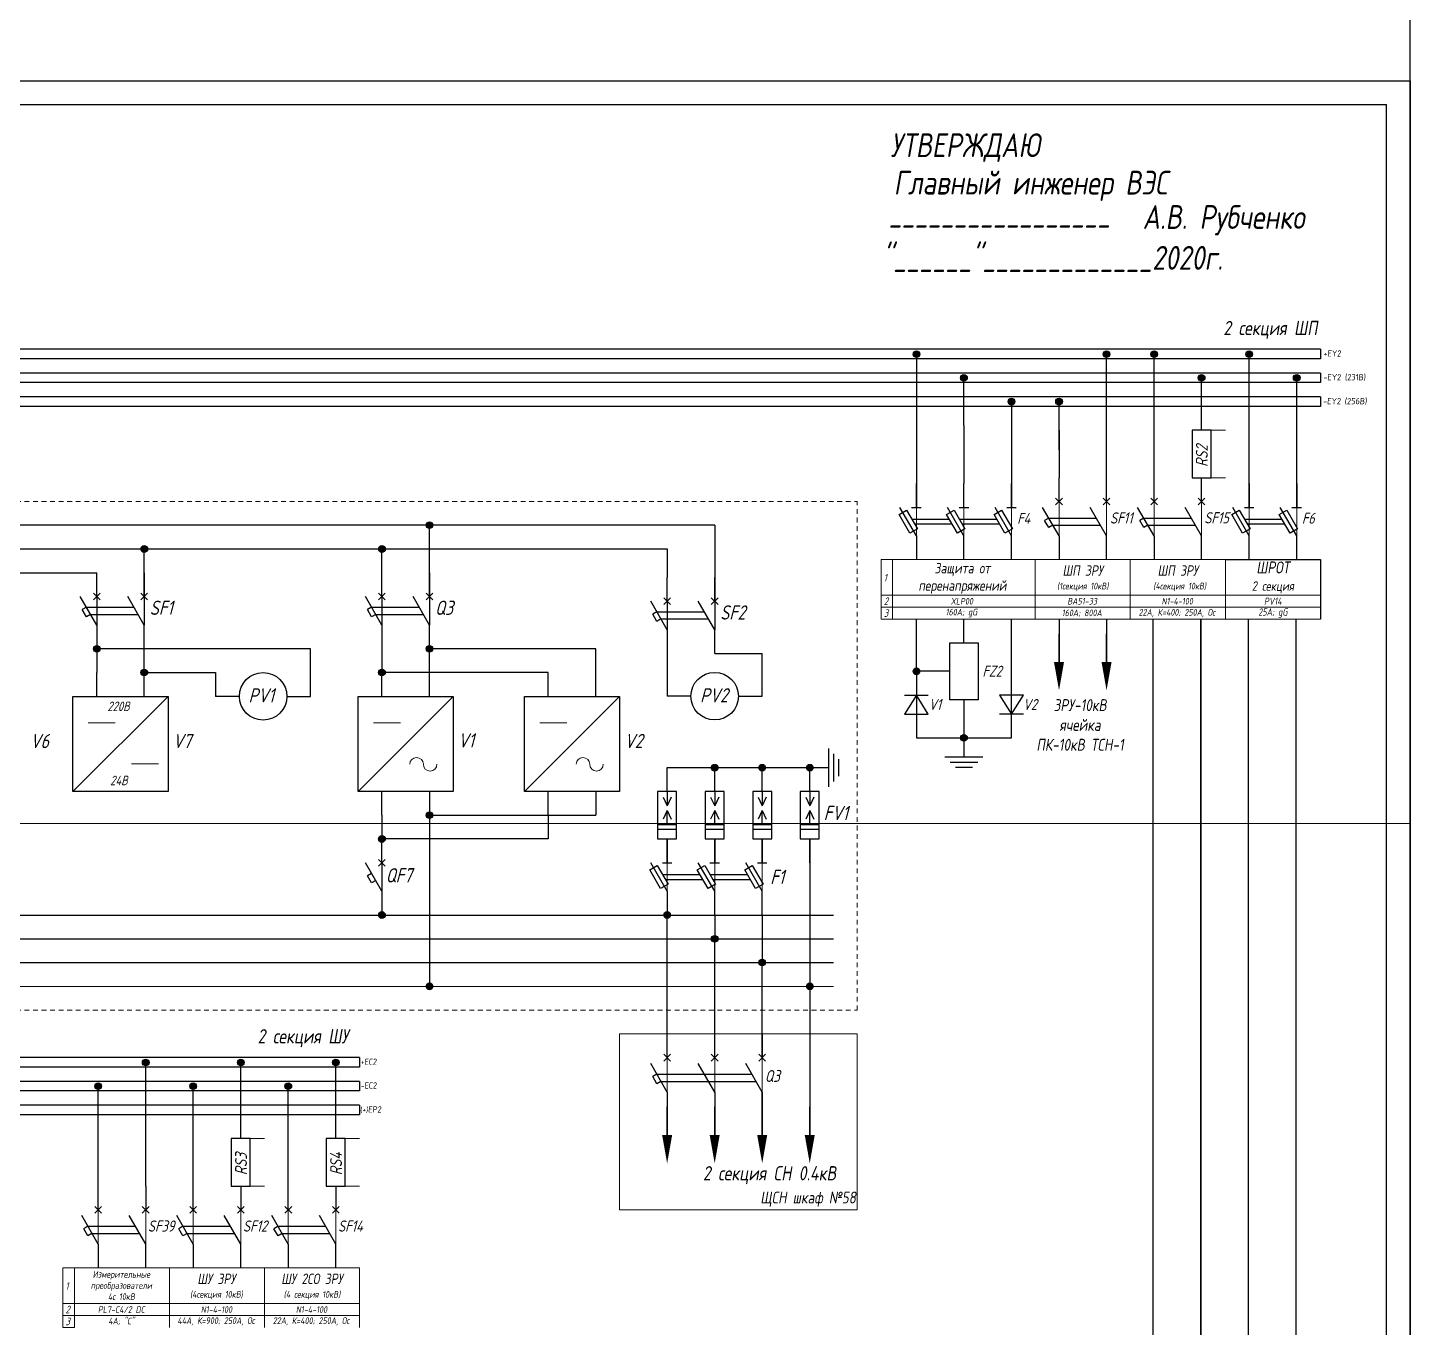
# Model space of a CAD drawing. Header units: millimetres. Extents: x 9 to 5215, y -207 to 4633.
# Drawn here: x 4997 to 5215.2, y 4133.5 to 4338.6 of the extents above; entities that cross this region are included whole.
import ezdxf
from ezdxf.enums import TextEntityAlignment as Align

# ---------------------------------------------------------------- set-up
doc = ezdxf.new("R2010")
doc.units = ezdxf.units.MM
doc.linetypes.add('JIS_02_0.7', pattern=[1.35, 0.75, -0.6])
doc.layers.add('Разрывы', color=10, linetype='Continuous')
doc.layers.add('Рамка', color=1, linetype='Continuous', plot=False)
doc.styles.add('eskdw', font='GOST_ANT.TTF', dxfattribs={"oblique": 10})
doc.styles.add('GOST', font='GOST_ANT.TTF', dxfattribs={"oblique": 10, "height": 2.5})
doc.styles.get("Standard").update_dxf_attribs({"font": 'GOST_ANT.TTF', "oblique": 10, "height": 2.5})
doc.styles.add('Гост', font='GOST_ANT.TTF', dxfattribs={"oblique": 10, "height": 1.4})
doc.styles.add('Шины', font='gost_1.ttf', dxfattribs={"oblique": 5, "height": 1.2})

msp = doc.modelspace()

# ---------------------------------------------------------------- hatches: boundary and pattern name
for points in [[(5137.78, 4287.07, 1), (5136.73, 4287.07, 1)], [(5167.78, 4287.07, 1), (5166.73, 4287.07, 1)], [(5175.28, 4287.07, 1), (5174.23, 4287.07, 1)], [(5190.28, 4287.07, 1), (5189.23, 4287.07, 1)], [(5145.28, 4283.32, 1), (5144.23, 4283.32, 1)], [(5182.78, 4283.32, 1), (5181.73, 4283.32, 1)], [(5197.78, 4283.32, 1), (5196.73, 4283.32, 1)], [(5152.78, 4279.57, 1), (5151.73, 4279.57, 1)], [(5160.28, 4279.57, 1), (5159.23, 4279.57, 1)], [(5060.94, 4260.07, 1), (5059.89, 4260.07, 1)], [(5060.94, 4260.07, 1), (5059.89, 4260.07, 1)], [(5060.94, 4260.07, 1), (5059.89, 4260.07, 1)], [(5015.94, 4256.32, 1), (5014.89, 4256.32, 1)], [(5015.94, 4256.32, 1), (5014.89, 4256.32, 1)], [(5015.94, 4256.32, 1), (5014.89, 4256.32, 1)], [(5053.44, 4256.32, 1), (5052.39, 4256.32, 1)], [(5053.44, 4256.32, 1), (5052.39, 4256.32, 1)], [(5053.44, 4256.32, 1), (5052.39, 4256.32, 1)], [(5008.44, 4240.57, 1), (5007.39, 4240.57, 1)], [(5008.44, 4240.57, 1), (5007.39, 4240.57, 1)], [(5008.44, 4240.57, 1), (5007.39, 4240.57, 1)], [(5060.94, 4240.57, 1), (5059.89, 4240.57, 1)], [(5060.94, 4240.57, 1), (5059.89, 4240.57, 1)], [(5060.94, 4240.57, 1), (5059.89, 4240.57, 1)], [(5015.94, 4236.82, 1), (5014.89, 4236.82, 1)], [(5015.94, 4236.82, 1), (5014.89, 4236.82, 1)], [(5015.94, 4236.82, 1), (5014.89, 4236.82, 1)], [(5053.44, 4236.82, 1), (5052.39, 4236.82, 1)], [(5053.44, 4236.82, 1), (5052.39, 4236.82, 1)], [(5053.44, 4236.82, 1), (5052.39, 4236.82, 1)], [(5137.78, 4237.02, 1), (5136.73, 4237.02, 1)], [(5137.78, 4237.02, 1), (5136.73, 4237.02, 1)], [(5137.78, 4237.02, 1), (5136.73, 4237.02, 1)], [(5145.28, 4226.52, 1), (5144.23, 4226.52, 1)], [(5145.28, 4226.52, 1), (5144.23, 4226.52, 1)], [(5145.28, 4226.52, 1), (5144.23, 4226.52, 1)], [(5105.94, 4221.82, 1), (5104.89, 4221.82, 1)], [(5105.94, 4221.82, 1), (5104.89, 4221.82, 1)], [(5105.94, 4221.82, 1), (5104.89, 4221.82, 1)], [(5113.44, 4221.82, 1), (5112.39, 4221.82, 1)], [(5113.44, 4221.82, 1), (5112.39, 4221.82, 1)], [(5113.44, 4221.82, 1), (5112.39, 4221.82, 1)], [(5120.94, 4221.82, 1), (5119.89, 4221.82, 1)], [(5120.94, 4221.82, 1), (5119.89, 4221.82, 1)], [(5120.94, 4221.82, 1), (5119.89, 4221.82, 1)], [(5060.94, 4214.32, 1), (5059.89, 4214.32, 1)], [(5060.94, 4214.32, 1), (5059.89, 4214.32, 1)], [(5060.94, 4214.32, 1), (5059.89, 4214.32, 1)], [(5053.44, 4210.57, 1), (5052.39, 4210.57, 1)], [(5053.44, 4210.57, 1), (5052.39, 4210.57, 1)], [(5053.44, 4210.57, 1), (5052.39, 4210.57, 1)], [(5053.44, 4198.57, 1), (5052.39, 4198.57, 1)], [(5053.44, 4198.57, 1), (5052.39, 4198.57, 1)], [(5053.44, 4198.57, 1), (5052.39, 4198.57, 1)], [(5098.44, 4198.57, 1), (5097.39, 4198.57, 1)], [(5098.44, 4198.57, 1), (5097.39, 4198.57, 1)], [(5098.44, 4198.57, 1), (5097.39, 4198.57, 1)], [(5105.94, 4194.82, 1), (5104.89, 4194.82, 1)], [(5105.94, 4194.82, 1), (5104.89, 4194.82, 1)], [(5105.94, 4194.82, 1), (5104.89, 4194.82, 1)], [(5113.44, 4191.07, 1), (5112.39, 4191.07, 1)], [(5113.44, 4191.07, 1), (5112.39, 4191.07, 1)], [(5113.44, 4191.07, 1), (5112.39, 4191.07, 1)], [(5060.94, 4187.32, 1), (5059.89, 4187.32, 1)], [(5060.94, 4187.32, 1), (5059.89, 4187.32, 1)], [(5060.94, 4187.32, 1), (5059.89, 4187.32, 1)], [(5120.94, 4187.32, 1), (5119.89, 4187.32, 1)], [(5120.94, 4187.32, 1), (5119.89, 4187.32, 1)], [(5120.94, 4187.32, 1), (5119.89, 4187.32, 1)], [(5016.17, 4175.32, 1), (5015.12, 4175.32, 1)], [(5031.17, 4175.32, 1), (5030.12, 4175.32, 1)], [(5046.17, 4175.32, 1), (5045.12, 4175.32, 1)], [(5008.67, 4171.57, 1), (5007.62, 4171.57, 1)], [(5023.67, 4171.57, 1), (5022.62, 4171.57, 1)], [(5038.67, 4171.57, 1), (5037.62, 4171.57, 1)]]:
    msp.add_hatch(color=256).paths.add_polyline_path(points)

# ---------------------------------------------------------------- linework, layer by layer
for p, q in [((4240.68, 4330.17), (5215.18, 4330.17)), ((5215.18, 4330.17), (5215.18, 3793.03)), ((5215.18, 4330.17), (5215.18, 3793.03)), ((4255.68, 4326.42), (5211.43, 4326.42)), ((5211.43, 3796.78), (5211.43, 4326.42)), ((5201, 4287.82), (4740.25, 4287.82)), ((5167.25, 4267.57), (5167.25, 4287.07)), ((5174.75, 4275.18), (5174.75, 4287.07)), ((5189.75, 4266.64), (5189.75, 4287.07)), ((5201, 4287.82), (5201, 4286.32)), ((5201, 4286.32), (4740.25, 4286.32)), ((5137.25, 4286.54), (5137.25, 4277.89)), ((5201, 4284.07), (4740.25, 4284.07)), ((5144.75, 4275.82), (5144.75, 4283.32)), ((5182.25, 4278.82), (5182.25, 4283.32)), ((5197.25, 4278.82), (5197.25, 4283.32)), ((5197.25, 4266.64), (5197.25, 4283.32)), ((5201, 4284.07), (5201, 4282.57)), ((5201, 4282.57), (4740.25, 4282.57)), ((5201, 4280.32), (4740.25, 4280.32)), ((5201, 4278.82), (4740.25, 4278.82)), ((5152.25, 4279.57), (5152.25, 4270.39)), ((5159.75, 4271.95), (5159.75, 4279.57)), ((5182.25, 4275.07), (5182.25, 4278.82)), ((5201, 4280.32), (5201, 4278.82)), ((5137.25, 4277.89), (5137.25, 4262.89)), ((5144.75, 4275.82), (5144.75, 4266.64)), ((5159.75, 4275.07), (5159.75, 4267.57)), ((5174.75, 4267.57), (5174.75, 4275.18)), ((5183.75, 4275.07), (5180.75, 4275.07)), ((5180.75, 4275.07), (5180.75, 4267.57)), ((5183.75, 4267.57), (5183.75, 4275.07)), ((5152.25, 4270.39), (5152.25, 4262.89)), ((5159.75, 4263.82), (5159.75, 4267.57)), ((5167.25, 4263.82), (5167.25, 4267.57)), ((5167.25, 4263.82), (5167.25, 4267.57)), ((5174.75, 4263.82), (5174.75, 4267.57)), ((5180.75, 4267.57), (5183.75, 4267.57)), ((5182.25, 4263.82), (5182.25, 4267.57)), ((5182.25, 4263.82), (5182.25, 4267.57)), ((5137.25, 4262.89), (5137.25, 4266.64)), ((5144.75, 4262.89), (5144.75, 4266.64)), ((5144.75, 4262.89), (5144.75, 4266.64)), ((5152.25, 4262.89), (5152.25, 4266.64)), ((5152.25, 4262.89), (5152.25, 4266.64)), ((5189.75, 4262.89), (5189.75, 4266.64)), ((5189.75, 4262.89), (5189.75, 4266.64)), ((5189.75, 4266.64), (5189.75, 4262.89)), ((5197.25, 4262.89), (5197.25, 4266.64)), ((5197.25, 4262.89), (5197.25, 4266.64)), ((5197.25, 4266.64), (5197.25, 4262.89)), ((5159.22, 4263.29), (5160.28, 4264.35)), ((5160.28, 4263.29), (5159.22, 4264.35)), ((5166.72, 4263.29), (5167.78, 4264.35)), ((5167.78, 4263.29), (5166.72, 4264.35)), ((5174.22, 4263.29), (5175.28, 4264.35)), ((5175.28, 4263.29), (5174.22, 4264.35)), ((5181.72, 4263.29), (5182.78, 4264.35)), ((5182.78, 4263.29), (5181.72, 4264.35)), ((5134.51, 4261.78), (5135.69, 4262.46)), ((5136.21, 4258.82), (5134.51, 4261.78)), ((5137.25, 4258.39), (5134.65, 4262.89)), ((5135.69, 4262.46), (5137.4, 4259.5)), ((5136.5, 4262.89), (5138, 4262.89)), ((5136.52, 4261.02), (5142.45, 4261.02)), ((5142.01, 4261.78), (5143.19, 4262.46)), ((5143.71, 4258.82), (5142.01, 4261.78)), ((5144.75, 4258.39), (5142.15, 4262.89)), ((5142.8, 4261.77), (5142.8, 4261.77)), ((5143.19, 4262.46), (5144.9, 4259.5)), ((5144, 4262.89), (5145.5, 4262.89)), ((5144.02, 4261.02), (5149.95, 4261.02)), ((5149.51, 4261.78), (5150.69, 4262.46)), ((5151.21, 4258.82), (5149.51, 4261.78)), ((5152.25, 4258.39), (5149.65, 4262.89)), ((5150.69, 4262.46), (5152.4, 4259.5)), ((5151.5, 4262.89), (5153, 4262.89)), ((5159.75, 4258.39), (5157.15, 4262.89)), ((5158.13, 4261.2), (5157.48, 4260.83)), ((5158.13, 4259.7), (5157.48, 4260.83)), ((5158.13, 4261.2), (5165.63, 4261.2)), ((5167.25, 4258.39), (5164.65, 4262.89)), ((5165.3, 4261.77), (5165.3, 4261.77)), ((5174.75, 4258.39), (5172.15, 4262.89)), ((5173.13, 4261.2), (5172.48, 4260.83)), ((5173.13, 4259.7), (5172.48, 4260.83)), ((5173.13, 4261.2), (5180.63, 4261.2)), ((5182.25, 4258.39), (5179.65, 4262.89)), ((5180.3, 4261.77), (5180.3, 4261.77)), ((5187.01, 4261.78), (5188.19, 4262.46)), ((5188.71, 4258.82), (5187.01, 4261.78)), ((5189.75, 4258.39), (5187.15, 4262.89)), ((5187.8, 4261.77), (5187.8, 4261.77)), ((5188.19, 4262.46), (5189.9, 4259.5)), ((5189, 4262.89), (5190.5, 4262.89)), ((5189.02, 4261.02), (5194.95, 4261.02)), ((5194.51, 4261.78), (5195.69, 4262.46)), ((5196.21, 4258.82), (5194.51, 4261.78)), ((5197.25, 4258.39), (5194.65, 4262.89)), ((5195.69, 4262.46), (5197.4, 4259.5)), ((5196.5, 4262.89), (5198, 4262.89)), ((5105.42, 4260.07), (4850.42, 4260.07)), ((5060.42, 4252.57), (5060.42, 4260.07)), ((5105.42, 4260.07), (5105.42, 4251.84)), ((5137.4, 4259.5), (5136.21, 4258.82)), ((5136.96, 4260.27), (5142.88, 4260.27)), ((5144.9, 4259.5), (5143.71, 4258.82)), ((5144.46, 4260.27), (5150.38, 4260.27)), ((5152.4, 4259.5), (5151.21, 4258.82)), ((5158.78, 4260.08), (5158.13, 4259.7)), ((5158.78, 4260.08), (5166.28, 4260.08)), ((5173.78, 4260.08), (5173.13, 4259.7)), ((5173.78, 4260.08), (5181.28, 4260.08)), ((5189.9, 4259.5), (5188.71, 4258.82)), ((5189.46, 4260.27), (5195.38, 4260.27)), ((5197.4, 4259.5), (5196.21, 4258.82)), ((5137.25, 4258.39), (5137.25, 4254.64)), ((5144.75, 4254.64), (5144.75, 4258.39)), ((5152.25, 4254.64), (5152.25, 4258.39)), ((5159.75, 4258.39), (5159.75, 4254.64)), ((5167.25, 4254.64), (5167.25, 4258.39)), ((5174.75, 4258.39), (5174.75, 4254.64)), ((5182.25, 4254.64), (5182.25, 4258.39)), ((5189.75, 4254.64), (5189.75, 4258.39)), ((5197.25, 4254.64), (5197.25, 4258.39)), ((4850.42, 4256.32), (5097.92, 4256.32)), ((5015.42, 4252.57), (5015.42, 4256.32)), ((5052.92, 4252.57), (5052.92, 4256.32)), ((5097.92, 4256.32), (5097.92, 4251.84)), ((5186, 4254.64), (5201, 4254.64)), ((5201, 4254.64), (5201, 4245.27)), ((4850.42, 4252.57), (5007.92, 4252.57)), ((5007.92, 4248.82), (5007.92, 4252.57)), ((5007.92, 4248.82), (5007.92, 4252.57)), ((5015.42, 4252.57), (5015.42, 4248.82)), ((5015.42, 4248.82), (5015.42, 4252.57)), ((5052.92, 4248.82), (5052.92, 4252.57)), ((5052.92, 4248.82), (5052.92, 4252.57)), ((5060.42, 4252.57), (5060.42, 4248.82)), ((5060.42, 4248.82), (5060.42, 4252.57)), ((5097.92, 4248.09), (5097.92, 4251.84)), ((5097.92, 4248.09), (5097.92, 4251.84)), ((5105.42, 4251.84), (5105.42, 4248.09)), ((5105.42, 4248.09), (5105.42, 4251.84)), ((5007.92, 4244.32), (5005.32, 4248.82)), ((5007.39, 4248.29), (5008.45, 4249.35)), ((5008.45, 4248.29), (5007.39, 4249.35)), ((5015.42, 4244.32), (5012.82, 4248.82)), ((5014.89, 4248.29), (5015.95, 4249.35)), ((5015.95, 4248.29), (5014.89, 4249.35)), ((5052.92, 4244.32), (5050.32, 4248.82)), ((5052.39, 4248.29), (5053.45, 4249.35)), ((5053.45, 4248.29), (5052.39, 4249.35)), ((5060.42, 4244.32), (5057.82, 4248.82)), ((5059.89, 4248.29), (5060.95, 4249.35)), ((5060.95, 4248.29), (5059.89, 4249.35)), ((5097.92, 4243.59), (5095.32, 4248.09)), ((5097.39, 4247.56), (5098.45, 4248.62)), ((5098.45, 4247.56), (5097.39, 4248.62)), ((5105.42, 4243.59), (5102.82, 4248.09)), ((5104.89, 4247.56), (5105.95, 4248.62)), ((5105.95, 4247.56), (5104.89, 4248.62)), ((5006.29, 4247.14), (5005.64, 4246.76)), ((5006.29, 4245.64), (5005.64, 4246.76)), ((5006.29, 4247.14), (5013.79, 4247.14)), ((5006.94, 4246.01), (5006.29, 4245.64)), ((5006.94, 4246.01), (5014.44, 4246.01)), ((5013.47, 4247.7), (5013.47, 4247.7)), ((5051.29, 4247.14), (5050.64, 4246.76)), ((5051.29, 4245.64), (5050.64, 4246.76)), ((5051.29, 4247.14), (5058.79, 4247.14)), ((5051.94, 4246.01), (5051.29, 4245.64)), ((5051.94, 4246.01), (5059.44, 4246.01)), ((5058.47, 4247.7), (5058.47, 4247.7)), ((5096.29, 4246.4), (5095.64, 4246.03)), ((5096.29, 4244.9), (5095.64, 4246.03)), ((5096.29, 4246.4), (5103.79, 4246.4)), ((5103.47, 4246.96), (5103.47, 4246.96)), ((5007.92, 4244.32), (5007.92, 4240.57)), ((5015.42, 4240.57), (5015.42, 4244.32)), ((5052.92, 4244.32), (5052.92, 4240.57)), ((5060.42, 4240.57), (5060.42, 4244.32)), ((5096.94, 4245.28), (5096.29, 4244.9)), ((5096.94, 4245.28), (5104.44, 4245.28)), ((5097.92, 4243.59), (5097.92, 4239.84)), ((5105.42, 4239.84), (5105.42, 4243.59)), ((5137.25, 4237.02), (5137.25, 4245.27)), ((5144.75, 4241.52), (5144.75, 4245.27)), ((5152.25, 4237.02), (5152.25, 4245.27)), ((5159.75, 4245.27), (5159.75, 4238.48)), ((5167.25, 4245.27), (5167.25, 4238.48)), ((5174.63, 3974.85), (5174.63, 4245.27)), ((5182.13, 4245.27), (5182.13, 3974.85)), ((5182.13, 3967.35), (5182.13, 4245.27)), ((5189.63, 4030.93), (5189.63, 4245.27)), ((5197.13, 4245.27), (5197.13, 4030.93)), ((5142.5, 4241.52), (5147, 4241.52)), ((5142.5, 4232.52), (5142.5, 4241.52)), ((5147, 4241.52), (5147, 4232.52)), ((5007.92, 4240.57), (5007.92, 4236.82)), ((5041.67, 4240.57), (5007.92, 4240.57)), ((5015.42, 4233.07), (5015.42, 4240.57)), ((5041.67, 4233.07), (5041.67, 4240.57)), ((5052.92, 4240.57), (5052.92, 4236.82)), ((5060.42, 4233.07), (5060.42, 4240.57)), ((5086.67, 4240.57), (5060.42, 4240.57)), ((5086.67, 4233.07), (5086.67, 4240.57)), ((5097.92, 4240.59), (5097.92, 4236.84)), ((5105.42, 4239.84), (5112.92, 4239.84)), ((5112.92, 4233.09), (5112.92, 4239.84)), ((5007.92, 4233.07), (5007.92, 4236.82)), ((5015.42, 4236.82), (5026.67, 4236.82)), ((5026.67, 4236.82), (5026.67, 4233.07)), ((5052.92, 4233.07), (5052.92, 4236.82)), ((5079.17, 4236.82), (5052.92, 4236.82)), ((5079.17, 4233.07), (5079.17, 4236.82)), ((5097.92, 4236.84), (5097.92, 4233.09)), ((5137.25, 4237.02), (5137.25, 4230.27)), ((5142.5, 4237.02), (5137.25, 4237.02)), ((5152.25, 4233.27), (5152.25, 4237.02)), ((5004.17, 4218.07), (5019.17, 4233.07)), ((5019.17, 4233.07), (5019.17, 4218.07)), ((5030.42, 4233.07), (5026.67, 4233.07)), ((5037.92, 4233.07), (5041.67, 4233.07)), ((5049.17, 4218.07), (5064.17, 4233.07)), ((5064.17, 4233.07), (5064.17, 4218.07)), ((5075.42, 4218.07), (5090.42, 4233.07)), ((5090.42, 4233.07), (5090.42, 4218.07)), ((5101.67, 4233.09), (5097.92, 4233.09)), ((5109.17, 4233.09), (5112.92, 4233.09)), ((5135.38, 4233.27), (5139.13, 4233.27)), ((5137.25, 4233.27), (5135.38, 4230.27)), ((5139.13, 4230.27), (5137.25, 4233.27)), ((5147, 4232.52), (5142.5, 4232.52)), ((5144.75, 4232.52), (5144.75, 4226.52)), ((5154.13, 4233.27), (5150.38, 4233.27)), ((5150.38, 4233.27), (5152.25, 4230.27)), ((5152.25, 4226.52), (5152.25, 4233.27)), ((5152.25, 4230.27), (5154.13, 4233.27)), ((5135.38, 4230.27), (5139.13, 4230.27)), ((5137.25, 4230.27), (5137.25, 4226.52)), ((5154.13, 4230.27), (5150.38, 4230.27)), ((5137.25, 4226.52), (5152.25, 4226.52)), ((5144.75, 4226.52), (5144.75, 4223.52)), ((5123.42, 4218.82), (5123.42, 4224.82)), ((5124.22, 4219.65), (5124.22, 4224)), ((5097.92, 4218.07), (5097.92, 4221.82)), ((5097.92, 4221.82), (5120.42, 4221.82)), ((5105.42, 4218.07), (5105.42, 4221.82)), ((5112.92, 4218.07), (5112.92, 4221.82)), ((5120.42, 4218.07), (5120.42, 4221.82)), ((5120.42, 4221.82), (5123.42, 4221.82)), ((5125.02, 4220.47), (5125.02, 4223.17)), ((5141.75, 4223.52), (5147.75, 4223.52)), ((5142.58, 4222.71), (5146.93, 4222.71)), ((5143.4, 4221.91), (5146.1, 4221.91)), ((5052.92, 4214.32), (5052.92, 4218.07)), ((5060.42, 4218.07), (5060.42, 4214.32)), ((5079.17, 4214.32), (5079.17, 4218.07)), ((5086.67, 4218.07), (5086.67, 4214.32)), ((5096.42, 4218.07), (5096.42, 4210.57)), ((5099.42, 4218.07), (5096.42, 4218.07)), ((5097.28, 4217.18), (5097.92, 4215.82)), ((5097.92, 4218.07), (5097.92, 4215.82)), ((5098.55, 4217.18), (5097.92, 4215.82)), ((5099.42, 4210.57), (5099.42, 4218.07)), ((5103.92, 4218.07), (5103.92, 4210.57)), ((5106.92, 4218.07), (5103.92, 4218.07)), ((5104.78, 4217.18), (5105.42, 4215.82)), ((5105.42, 4218.07), (5105.42, 4215.82)), ((5106.05, 4217.18), (5105.42, 4215.82)), ((5106.92, 4210.57), (5106.92, 4218.07)), ((5111.42, 4218.07), (5111.42, 4210.57)), ((5114.42, 4218.07), (5111.42, 4218.07)), ((5112.28, 4217.18), (5112.92, 4215.82)), ((5112.92, 4218.07), (5112.92, 4215.82)), ((5113.55, 4217.18), (5112.92, 4215.82)), ((5114.42, 4210.57), (5114.42, 4218.07)), ((5118.92, 4218.07), (5118.92, 4210.57)), ((5121.92, 4218.07), (5118.92, 4218.07)), ((5119.78, 4217.18), (5120.42, 4215.82)), ((5120.42, 4218.07), (5120.42, 4215.82)), ((5121.05, 4217.18), (5120.42, 4215.82)), ((5121.92, 4210.57), (5121.92, 4218.07)), ((5097.92, 4215.07), (5097.28, 4213.71)), ((5097.92, 4212.82), (5097.92, 4215.07)), ((5097.92, 4215.07), (5098.55, 4213.71)), ((5105.42, 4215.07), (5104.78, 4213.71)), ((5105.42, 4212.82), (5105.42, 4215.07)), ((5105.42, 4215.07), (5106.05, 4213.71)), ((5112.92, 4215.07), (5112.28, 4213.71)), ((5112.92, 4212.82), (5112.92, 4215.07)), ((5112.92, 4215.07), (5113.55, 4213.71)), ((5120.42, 4215.07), (5119.78, 4213.71)), ((5120.42, 4212.82), (5120.42, 4215.07)), ((5120.42, 4215.07), (5121.05, 4213.71)), ((5052.92, 4214.32), (5052.92, 4210.57)), ((5060.42, 4214.32), (5086.67, 4214.32)), ((5060.42, 4214.32), (5060.42, 4187.32)), ((5079.17, 4214.32), (5079.17, 4210.57)), ((5099.42, 4212.82), (5096.42, 4212.82)), ((5106.92, 4212.82), (5103.92, 4212.82)), ((5114.42, 4212.82), (5111.42, 4212.82)), ((5121.92, 4212.82), (5118.92, 4212.82)), ((5099.42, 4212.07), (5096.42, 4212.07)), ((5106.92, 4212.07), (5103.92, 4212.07)), ((5114.42, 4212.07), (5111.42, 4212.07)), ((5121.92, 4212.07), (5118.92, 4212.07)), ((5052.92, 4206.82), (5052.92, 4210.57)), ((5052.92, 4206.82), (5052.92, 4210.57)), ((5079.17, 4210.57), (5052.92, 4210.57)), ((5096.42, 4210.57), (5099.42, 4210.57)), ((5097.92, 4206.82), (5097.92, 4210.57)), ((5097.92, 4210.57), (5097.92, 4206.82)), ((5103.92, 4210.57), (5106.92, 4210.57)), ((5105.42, 4206.82), (5105.42, 4210.57)), ((5105.42, 4206.82), (5105.42, 4210.57)), ((5105.42, 4210.57), (5105.42, 4206.82)), ((5111.42, 4210.57), (5114.42, 4210.57)), ((5112.92, 4206.82), (5112.92, 4210.57)), ((5112.92, 4206.82), (5112.92, 4210.57)), ((5112.92, 4210.57), (5112.92, 4206.82)), ((5118.92, 4210.57), (5121.92, 4210.57)), ((5120.42, 4206.82), (5120.42, 4210.57)), ((5120.42, 4206.82), (5120.42, 4210.57)), ((5120.42, 4210.57), (5120.42, 4206.82)), ((5052.92, 4202.32), (5050.32, 4206.82)), ((5052.39, 4206.29), (5053.45, 4207.35)), ((5053.45, 4206.29), (5052.39, 4207.35)), ((5095.17, 4205.71), (5096.35, 4206.39)), ((5097.92, 4202.32), (5095.32, 4206.82)), ((5096.35, 4206.39), (5098.06, 4203.44)), ((5097.17, 4206.82), (5098.67, 4206.82)), ((5102.67, 4205.71), (5103.85, 4206.39)), ((5105.42, 4202.32), (5102.82, 4206.82)), ((5103.85, 4206.39), (5105.56, 4203.44)), ((5104.67, 4206.82), (5106.17, 4206.82)), ((5110.17, 4205.71), (5111.35, 4206.39)), ((5112.92, 4202.32), (5110.32, 4206.82)), ((5111.35, 4206.39), (5113.06, 4203.44)), ((5112.17, 4206.82), (5113.67, 4206.82)), ((5120.42, 4206.82), (5120.42, 4187.32)), ((5051.29, 4205.14), (5050.64, 4204.76)), ((5051.29, 4203.64), (5050.64, 4204.76)), ((5096.88, 4202.75), (5095.17, 4205.71)), ((5097.19, 4204.95), (5103.11, 4204.95)), ((5097.62, 4204.2), (5103.54, 4204.2)), ((5104.38, 4202.75), (5102.67, 4205.71)), ((5103.47, 4205.7), (5103.47, 4205.7)), ((5104.69, 4204.95), (5110.61, 4204.95)), ((5105.12, 4204.2), (5111.04, 4204.2)), ((5111.88, 4202.75), (5110.17, 4205.71)), ((5051.94, 4204.01), (5051.29, 4203.64)), ((5052.92, 4202.32), (5052.92, 4198.57)), ((5098.06, 4203.44), (5096.88, 4202.75)), ((5097.92, 4202.32), (5097.92, 4198.57)), ((5105.56, 4203.44), (5104.38, 4202.75)), ((5105.42, 4198.57), (5105.42, 4202.32)), ((5113.06, 4203.44), (5111.88, 4202.75)), ((5112.92, 4198.57), (5112.92, 4202.32)), ((4850.42, 4198.57), (5124.17, 4198.57)), ((5097.92, 4179.82), (5097.92, 4198.57)), ((5105.42, 4198.57), (5105.42, 4194.82)), ((5112.92, 4198.57), (5112.92, 4191.07)), ((4850.42, 4194.82), (5124.17, 4194.82)), ((5105.42, 4179.82), (5105.42, 4194.82)), ((4850.42, 4191.07), (5124.17, 4191.07)), ((5112.92, 4179.82), (5112.92, 4191.07)), ((5120.42, 4187.32), (5120.42, 4166.9)), ((5097.92, 4176.07), (5097.92, 4179.82)), ((5097.92, 4176.07), (5097.92, 4179.82)), ((5105.42, 4176.07), (5105.42, 4179.82)), ((5105.42, 4176.07), (5105.42, 4179.82)), ((5112.92, 4179.82), (5112.92, 4176.07)), ((5112.92, 4176.07), (5112.92, 4179.82)), ((5049.39, 4176.07), (4740.25, 4176.07)), ((5049.39, 4176.07), (5049.39, 4174.57)), ((5097.39, 4175.54), (5098.45, 4176.6)), ((5098.45, 4175.54), (5097.39, 4176.6)), ((5104.89, 4175.54), (5105.95, 4176.6)), ((5105.95, 4175.54), (5104.89, 4176.6)), ((5112.39, 4175.54), (5113.45, 4176.6)), ((5113.45, 4175.54), (5112.39, 4176.6)), ((5049.39, 4174.57), (4740.25, 4174.57)), ((5015.64, 4155.82), (5015.64, 4175.32)), ((5030.64, 4167.07), (5030.64, 4175.32)), ((5045.64, 4171.57), (5045.64, 4175.32)), ((5097.92, 4170.65), (5095.32, 4175.15)), ((5105.42, 4170.65), (5102.82, 4175.15)), ((5112.92, 4170.65), (5110.32, 4175.15)), ((5110.97, 4174.02), (5110.97, 4174.02)), ((5049.39, 4172.32), (4740.25, 4172.32)), ((5008.14, 4167.07), (5008.14, 4171.57)), ((5023.14, 4167.07), (5023.14, 4171.57)), ((5038.14, 4167.07), (5038.14, 4171.57)), ((5045.64, 4167.07), (5045.64, 4171.57)), ((5049.39, 4172.32), (5049.39, 4170.82)), ((5096.29, 4173.46), (5095.64, 4173.08)), ((5096.29, 4171.96), (5095.64, 4173.08)), ((5096.29, 4173.46), (5111.29, 4173.46)), ((5096.94, 4172.33), (5096.29, 4171.96)), ((5096.94, 4172.33), (5111.94, 4172.33)), ((5049.39, 4170.82), (4740.25, 4170.82)), ((5097.92, 4170.65), (5097.92, 4166.9)), ((5097.92, 4170.65), (5097.92, 4163.86)), ((5105.42, 4170.65), (5105.42, 4166.9)), ((5105.42, 4170.65), (5105.42, 4163.86)), ((5112.92, 4166.9), (5112.92, 4170.65)), ((5112.92, 4170.65), (5112.92, 4163.86)), ((5120.42, 4170.65), (5120.42, 4163.86)), ((5049.39, 4168.57), (4740.25, 4168.57)), ((5049.39, 4167.07), (4740.25, 4167.07)), ((5008.14, 4152.07), (5008.14, 4167.07)), ((5023.14, 4152.07), (5023.14, 4167.07)), ((5030.64, 4163.32), (5030.64, 4167.07)), ((5030.64, 4163.32), (5030.64, 4167.07)), ((5038.14, 4152.07), (5038.14, 4167.07)), ((5045.64, 4163.32), (5045.64, 4167.07)), ((5045.64, 4163.32), (5045.64, 4167.07)), ((5049.39, 4168.57), (5049.39, 4167.07)), ((5032.14, 4163.32), (5029.14, 4163.32)), ((5029.14, 4163.32), (5029.14, 4155.82)), ((5032.14, 4155.82), (5032.14, 4163.32)), ((5047.14, 4163.32), (5044.14, 4163.32)), ((5044.14, 4163.32), (5044.14, 4155.82)), ((5047.14, 4155.82), (5047.14, 4163.32)), ((5015.64, 4155.82), (5015.64, 4152.07)), ((5029.14, 4155.82), (5032.14, 4155.82)), ((5030.64, 4155.82), (5030.64, 4152.07)), ((5044.14, 4155.82), (5047.14, 4155.82)), ((5045.64, 4155.82), (5045.64, 4152.07)), ((5007.61, 4151.54), (5008.68, 4152.6)), ((5008.68, 4151.54), (5007.61, 4152.6)), ((5015.11, 4151.54), (5016.18, 4152.6)), ((5016.18, 4151.54), (5015.11, 4152.6)), ((5022.61, 4151.54), (5023.68, 4152.6)), ((5023.68, 4151.54), (5022.61, 4152.6)), ((5030.11, 4151.54), (5031.18, 4152.6)), ((5031.18, 4151.54), (5030.11, 4152.6)), ((5037.61, 4151.54), (5038.68, 4152.6)), ((5038.68, 4151.54), (5037.61, 4152.6)), ((5045.11, 4151.54), (5046.18, 4152.6)), ((5046.18, 4151.54), (5045.11, 4152.6)), ((5008.14, 4146.65), (5005.55, 4151.15)), ((5015.64, 4146.65), (5013.05, 4151.15)), ((5013.7, 4150.02), (5013.7, 4150.02)), ((5023.14, 4146.65), (5020.55, 4151.15)), ((5030.64, 4146.65), (5028.05, 4151.15)), ((5028.7, 4150.02), (5028.7, 4150.02)), ((5038.14, 4146.65), (5035.55, 4151.15)), ((5045.64, 4146.65), (5043.05, 4151.15)), ((5043.7, 4150.02), (5043.7, 4150.02)), ((5006.52, 4149.46), (5005.87, 4149.08)), ((5006.52, 4147.96), (5005.87, 4149.08)), ((5006.52, 4149.46), (5014.02, 4149.46)), ((5007.17, 4148.33), (5006.52, 4147.96)), ((5007.17, 4148.33), (5014.67, 4148.33)), ((5021.52, 4149.46), (5020.87, 4149.08)), ((5021.52, 4147.96), (5020.87, 4149.08)), ((5021.52, 4149.46), (5029.02, 4149.46)), ((5022.17, 4148.33), (5021.52, 4147.96)), ((5022.17, 4148.33), (5029.67, 4148.33)), ((5036.52, 4149.46), (5035.87, 4149.08)), ((5036.52, 4147.96), (5035.87, 4149.08)), ((5036.52, 4149.46), (5044.02, 4149.46)), ((5037.17, 4148.33), (5036.52, 4147.96)), ((5037.17, 4148.33), (5044.67, 4148.33)), ((5008.14, 4146.65), (5008.14, 4142.9)), ((5015.64, 4142.9), (5015.64, 4146.65)), ((5023.14, 4146.65), (5023.14, 4142.9)), ((5030.64, 4142.9), (5030.64, 4146.65)), ((5038.14, 4146.65), (5038.14, 4142.9)), ((5045.64, 4142.9), (5045.64, 4146.65))]:
    msp.add_line(p, q)
at = {"lineweight": 15}
for p, q in [((5183.75, 4275.07), (5186, 4275.07)), ((5186, 4267.57), (5183.75, 4267.57)), ((5006.58, 4228.89), (5010.84, 4228.89)), ((5051.58, 4228.89), (5055.84, 4228.89)), ((5077.83, 4228.89), (5082.09, 4228.89)), ((5013.38, 4222.43), (5017.65, 4222.43)), ((5032.14, 4163.32), (5034.39, 4163.32)), ((5047.14, 4163.32), (5049.39, 4163.32)), ((5034.39, 4155.82), (5032.14, 4155.82)), ((5049.39, 4155.82), (5047.14, 4155.82))]:
    msp.add_line(p, q, dxfattribs=at)
at = {"linetype": 'JIS_02_0.7', "lineweight": 9}
for p, q in [((4846.67, 4263.82), (5127.92, 4263.82)), ((5127.92, 4183.57), (5127.92, 4263.82)), ((4846.67, 4183.57), (5127.92, 4183.57))]:
    msp.add_line(p, q, dxfattribs=at)
at = {"lineweight": 9}
for p, q in [((5131.67, 4254.64), (5133.5, 4254.64)), ((5131.67, 4254.64), (5131.67, 4245.27)), ((5133.5, 4254.64), (5156, 4254.64)), ((5133.5, 4254.64), (5133.5, 4245.27)), ((5133.5, 4254.64), (5133.5, 4245.27)), ((5133.5, 4254.64), (5133.5, 4245.27)), ((5156, 4254.64), (5171, 4254.64)), ((5156, 4254.64), (5156, 4245.27)), ((5156, 4254.64), (5156, 4245.27)), ((5156, 4254.64), (5156, 4245.27)), ((5171, 4254.64), (5171, 4245.27)), ((5171, 4254.64), (5186, 4254.64)), ((5171, 4254.64), (5171, 4245.27)), ((5186, 4254.64), (5186, 4245.27)), ((5186, 4254.64), (5186, 4245.27)), ((5131.67, 4249.02), (5148.5, 4249.02)), ((5131.67, 4249.02), (5148.5, 4249.02)), ((5133.5, 4249.02), (5156, 4249.02)), ((5133.5, 4249.02), (5156, 4249.02)), ((5156, 4249.02), (5171, 4249.02)), ((5156, 4249.02), (5171, 4249.02)), ((5171, 4249.02), (5186, 4249.02)), ((5171, 4249.02), (5186, 4249.02)), ((5186, 4249.02), (5201, 4249.02)), ((5186, 4249.02), (5201, 4249.02)), ((5131.67, 4247.14), (5133.5, 4247.14)), ((5133.5, 4247.14), (5156, 4247.14)), ((5133.5, 4247.14), (5156, 4247.14)), ((5156, 4247.14), (5171, 4247.14)), ((5156, 4247.14), (5171, 4247.14)), ((5171, 4247.14), (5186, 4247.14)), ((5171, 4247.14), (5186, 4247.14)), ((5186, 4247.14), (5201, 4247.14)), ((5186, 4247.14), (5201, 4247.14)), ((5131.67, 4245.27), (5133.5, 4245.27)), ((5133.5, 4245.27), (5156, 4245.27)), ((5156, 4245.27), (5171, 4245.27)), ((5171, 4245.27), (5186, 4245.27)), ((5171, 4245.27), (5186, 4245.27)), ((5186, 4245.27), (5201, 4245.27)), ((5002.56, 4142.9), (5004.39, 4142.9)), ((5002.56, 4142.9), (5002.56, 4133.52)), ((5004.39, 4142.9), (5019.39, 4142.9)), ((5004.39, 4142.9), (5004.39, 4133.52)), ((5019.39, 4142.9), (5034.39, 4142.9)), ((5019.39, 4142.9), (5019.39, 4133.52)), ((5034.39, 4142.9), (5034.39, 4133.52)), ((5034.39, 4142.9), (5049.39, 4142.9)), ((5034.39, 4142.9), (5034.39, 4133.52)), ((5049.39, 4142.9), (5049.39, 4133.52)), ((5002.56, 4137.27), (5022.66, 4137.27)), ((5002.56, 4137.27), (5019.39, 4137.27)), ((5002.56, 4137.27), (5049.39, 4137.27)), ((5034.39, 4137.27), (5049.39, 4137.27)), ((5034.39, 4137.27), (5049.39, 4137.27)), ((5002.56, 4135.4), (5004.39, 4135.4)), ((5004.39, 4135.4), (5019.39, 4135.4)), ((5004.39, 4135.4), (5019.39, 4135.4)), ((5019.39, 4135.4), (5034.39, 4135.4)), ((5019.39, 4135.4), (5034.39, 4135.4)), ((5034.39, 4135.4), (5049.39, 4135.4)), ((5034.39, 4135.4), (5049.39, 4135.4)), ((5002.56, 4133.52), (5004.39, 4133.52))]:
    msp.add_line(p, q, dxfattribs=at)
at = {"ltscale": 5}
for p, q in [((5159.75, 4238.48), (5159.75, 4242.95)), ((5167.25, 4238.48), (5167.25, 4242.95)), ((5097.92, 4163.86), (5097.92, 4168.33)), ((5105.42, 4163.86), (5105.42, 4168.33)), ((5112.92, 4163.86), (5112.92, 4168.33)), ((5120.42, 4163.86), (5120.42, 4168.33))]:
    msp.add_line(p, q, dxfattribs=at)
at = {"color": 0}
for p, q in [((5004.17, 4233.07), (5019.17, 4233.07)), ((5004.17, 4218.07), (5004.17, 4233.07)), ((5049.17, 4233.07), (5064.17, 4233.07)), ((5049.17, 4218.07), (5049.17, 4233.07)), ((5075.42, 4233.07), (5090.42, 4233.07)), ((5075.42, 4218.07), (5075.42, 4233.07)), ((5019.17, 4218.07), (5004.17, 4218.07)), ((5064.17, 4218.07), (5049.17, 4218.07)), ((5090.42, 4218.07), (5075.42, 4218.07))]:
    msp.add_line(p, q, dxfattribs=at)
at = {"lineweight": 13}
for p, q in [((4850.42, 4187.32), (5124.17, 4187.32)), ((5127.92, 4179.82), (5090.42, 4179.82)), ((5090.42, 4179.82), (5090.42, 4152.07)), ((5127.92, 4179.82), (5127.92, 4152.07)), ((5127.92, 4152.07), (5090.42, 4152.07))]:
    msp.add_line(p, q, dxfattribs=at)
at = {"ltscale": 5}
for points in [[(5159.75, 4234.02, 0, 1.58, 0), (5159.75, 4238.48, 0, 1.58, 0)], [(5167.25, 4234.02, 0, 1.58, 0), (5167.25, 4238.48, 0, 1.58, 0)], [(5097.92, 4159.4, 0, 1.58, 0), (5097.92, 4163.86, 0, 1.58, 0)], [(5105.42, 4159.4, 0, 1.58, 0), (5105.42, 4163.86, 0, 1.58, 0)], [(5112.92, 4159.4, 0, 1.58, 0), (5112.92, 4163.86, 0, 1.58, 0)], [(5120.42, 4159.4, 0, 1.58, 0), (5120.42, 4163.86, 0, 1.58, 0)]]:
    msp.add_lwpolyline(points, format="xyseb", dxfattribs=at)
for centre, radius in [((5137.25, 4287.07), 0.525), ((5167.25, 4287.07), 0.525), ((5174.75, 4287.07), 0.525), ((5189.75, 4287.07), 0.525), ((5144.75, 4283.32), 0.525), ((5182.25, 4283.32), 0.525), ((5197.25, 4283.32), 0.525), ((5152.25, 4279.57), 0.525), ((5159.75, 4279.57), 0.525), ((5060.42, 4260.07), 0.525), ((5060.42, 4260.07), 0.525), ((5060.42, 4260.07), 0.525), ((5015.42, 4256.32), 0.525), ((5015.42, 4256.32), 0.525), ((5015.42, 4256.32), 0.525), ((5052.92, 4256.32), 0.525), ((5052.92, 4256.32), 0.525), ((5052.92, 4256.32), 0.525), ((5007.92, 4240.57), 0.525), ((5007.92, 4240.57), 0.525), ((5007.92, 4240.57), 0.525), ((5060.42, 4240.57), 0.525), ((5060.42, 4240.57), 0.525), ((5060.42, 4240.57), 0.525), ((5015.42, 4236.82), 0.525), ((5015.42, 4236.82), 0.525), ((5015.42, 4236.82), 0.525), ((5034.17, 4233.07), 3.75), ((5052.92, 4236.82), 0.525), ((5052.92, 4236.82), 0.525), ((5052.92, 4236.82), 0.525), ((5105.42, 4233.09), 3.75), ((5137.25, 4237.02), 0.525), ((5137.25, 4237.02), 0.525), ((5137.25, 4237.02), 0.525), ((5144.75, 4226.52), 0.525), ((5144.75, 4226.52), 0.525), ((5144.75, 4226.52), 0.525), ((5105.42, 4221.82), 0.525), ((5105.42, 4221.82), 0.525), ((5105.42, 4221.82), 0.525), ((5112.92, 4221.82), 0.525), ((5112.92, 4221.82), 0.525), ((5112.92, 4221.82), 0.525), ((5120.42, 4221.82), 0.525), ((5120.42, 4221.82), 0.525), ((5120.42, 4221.82), 0.525), ((5060.42, 4214.32), 0.525), ((5060.42, 4214.32), 0.525), ((5060.42, 4214.32), 0.525), ((5052.92, 4210.57), 0.525), ((5052.92, 4210.57), 0.525), ((5052.92, 4210.57), 0.525), ((5052.92, 4198.57), 0.525), ((5052.92, 4198.57), 0.525), ((5052.92, 4198.57), 0.525), ((5097.92, 4198.57), 0.525), ((5097.92, 4198.57), 0.525), ((5097.92, 4198.57), 0.525), ((5105.42, 4194.82), 0.525), ((5105.42, 4194.82), 0.525), ((5105.42, 4194.82), 0.525), ((5112.92, 4191.07), 0.525), ((5112.92, 4191.07), 0.525), ((5112.92, 4191.07), 0.525), ((5060.42, 4187.32), 0.525), ((5060.42, 4187.32), 0.525), ((5060.42, 4187.32), 0.525), ((5120.42, 4187.32), 0.525), ((5120.42, 4187.32), 0.525), ((5120.42, 4187.32), 0.525), ((5015.64, 4175.32), 0.525), ((5030.64, 4175.32), 0.525), ((5045.64, 4175.32), 0.525), ((5008.14, 4171.57), 0.525), ((5023.14, 4171.57), 0.525), ((5038.14, 4171.57), 0.525)]:
    msp.add_circle(centre, radius)
at = {"lineweight": 15}
for centre, start, end in [((5058.38, 4222.35), 0, 180), ((5060.52, 4222.35), 180, 0), ((5084.63, 4222.35), 0, 180), ((5086.77, 4222.35), 180, 0)]:
    msp.add_arc(centre, 1.07, start, end, dxfattribs=at)
at = {"layer": 'Разрывы', "lineweight": 13}
for p, q in [((5159.75, 4263.82), (5159.75, 4258.39)), ((5167.25, 4263.82), (5167.25, 4258.39)), ((5174.75, 4263.82), (5174.75, 4258.39)), ((5182.25, 4263.82), (5182.25, 4258.39)), ((5137.25, 4262.89), (5137.25, 4258.39)), ((5144.75, 4262.89), (5144.75, 4258.39)), ((5152.25, 4262.89), (5152.25, 4258.39)), ((5189.75, 4262.89), (5189.75, 4258.39)), ((5197.25, 4262.89), (5197.25, 4258.39)), ((5097.92, 4206.82), (5097.92, 4202.32)), ((5105.42, 4206.82), (5105.42, 4202.32)), ((5112.92, 4206.82), (5112.92, 4202.32)), ((5097.92, 4176.07), (5097.92, 4170.65)), ((5105.42, 4176.07), (5105.42, 4170.65)), ((5112.92, 4176.07), (5112.92, 4170.65)), ((5008.14, 4152.07), (5008.14, 4146.65)), ((5015.64, 4152.07), (5015.64, 4146.65)), ((5023.14, 4152.07), (5023.14, 4146.65)), ((5030.64, 4152.07), (5030.64, 4146.65)), ((5038.14, 4152.07), (5038.14, 4146.65)), ((5045.64, 4152.07), (5045.64, 4146.65))]:
    msp.add_line(p, q, dxfattribs=at)
at = {"layer": 'Разрывы'}
for p, q in [((5007.92, 4248.82), (5007.92, 4244.32)), ((5015.42, 4248.82), (5015.42, 4244.32)), ((5052.92, 4248.82), (5052.92, 4244.32)), ((5060.42, 4248.82), (5060.42, 4244.32)), ((5097.92, 4248.09), (5097.92, 4243.59)), ((5105.42, 4248.09), (5105.42, 4243.59)), ((5052.92, 4206.82), (5052.92, 4202.32))]:
    msp.add_line(p, q, dxfattribs=at)
at = {"layer": 'Рамка'}
for p, q in [((5215.18, 4213.03), (5215.18, 4423.03)), ((5215.18, 4003.03), (5215.18, 4213.03))]:
    msp.add_line(p, q, dxfattribs=at)
at = {"layer": 'Рамка', "lineweight": 9}
msp.add_line((4918.18, 4213.03), (5215.18, 4213.03), dxfattribs=at)

# ---------------------------------------------------------------- texts
for s, height, style, oblique, p in [('УТВЕРЖДАЮ', 3.75, 'eskdw', 10, (5133.17, 4318.15)), ('Главный инженер ВЭС', 3.75, 'GOST', 10, (5133.66, 4312.24)), ('А.В. Рубченко', 3.75, 'GOST', 10, (5172.95, 4306.82)), ('"______"_____________2020г. ', 3.75, 'GOST', 10, (5131.92, 4300.38)), ('SF11', 1.766, 'eskdw', 15, (5167.79, 4260.33)), ('SF15', 1.766, 'eskdw', 15, (5182.66, 4260.36)), ('SF1', 2.25, 'eskdw', 15, (5016.28, 4245.92)), ('Q3', 2.25, 'eskdw', 15, (5061.28, 4245.92)), ('SF2', 2.25, 'eskdw', 15, (5106.28, 4245.18)), ('PV1', 2.25, 'eskdw', 15, (5031.87, 4232.1)), ('PV2', 2.25, 'eskdw', 15, (5103.12, 4232.11)), ('220В', 1.5, 'eskdw', 15, (5009.6, 4230.75)), ('V6', 2.25, 'eskdw', 15, (4997.42, 4224.9)), ('V7', 2.25, 'eskdw', 15, (5019.92, 4224.9)), ('V1', 2.25, 'eskdw', 15, (5064.92, 4225)), ('V2', 2.25, 'eskdw', 15, (5091.17, 4224.9)), ('24В', 1.5, 'eskdw', 15, (5010.03, 4219.05)), ('FV1', 2.25, 'eskdw', 15, (5122.62, 4213.55)), ('Q3', 1.875, 'eskdw', 15, (5113.32, 4172.24)), ('SF39', 1.766, 'eskdw', 15, (5015.98, 4148.62)), ('SF12', 1.766, 'eskdw', 15, (5030.98, 4148.62)), ('SF14', 1.766, 'eskdw', 15, (5045.98, 4148.62))]:
    msp.add_text(s, height=height, dxfattribs=dict(style=style, oblique=oblique)).set_placement(p)
at = {"lineweight": 30, "style": 'eskdw', "oblique": 15}
msp.add_text('_________________', height=3.75, dxfattribs=at).set_placement((5132.96, 4307.38))
at = {"style": 'eskdw', "oblique": 15}
for s, p in [('RS2', (5183.22, 4269.26)), ('RS3', (5031.62, 4157.52)), ('RS4', (5046.62, 4157.52))]:
    msp.add_text(s, height=1.875, rotation=90, dxfattribs=at).set_placement(p)
at = {"color": 0, "lineweight": 15, "style": 'eskdw', "oblique": 15}
for s, height, p in [('F4', 1.725, (5154.17, 4261.15)), ('F6', 1.725, (5199.08, 4261.17)), ('FZ2', 1.725, (5149.19, 4237.04)), ('V1', 1.725, (5140.17, 4231.79)), ('V2', 1.725, (5155.17, 4231.79)), ('QF7', 2.25, (5055.58, 4204.84)), ('F1', 2.25, (5115.29, 4204.58))]:
    msp.add_text(s, height=height, dxfattribs=at).set_placement(p, align=Align.MIDDLE_CENTER)
at = {"lineweight": 9, "style": 'eskdw', "oblique": 15}
for s, p in [('1', (5132.08, 4251.19)), ('2', (5132.11, 4247.48)), ('3', (5132.11, 4245.61)), ('1', (5002.97, 4139.45)), ('2', (5003, 4135.74)), ('3', (5003, 4133.86))]:
    msp.add_text(s, height=1.2, dxfattribs=at).set_placement(p)
at = {"lineweight": 9}
for s, width, insert, char_height, attachment_point, style in [('2 секция ШП', 33.2912, (5193.11, 4290.88), 2.25, 5, 'Гост'), (' +{\\H1.0833x;EY2}', 7.2274, (5200.92, 4287.66), 0.9, 1, 'Шины'), (' -{\\H1.0833x;EY2 (231В)}', 11.8735, (5200.9, 4283.91), 0.9, 1, 'Шины'), (' -{\\H1.0833x;EY2 (256В)}', 11.8735, (5200.87, 4280.13), 0.9, 1, 'Шины'), ('Защита от перенапряжений ', 20, (5144.51, 4251.7), 1.65, 5, 'Гост'), ('ШП ЗРУ\\P{\\H0.63636x;(1секция 10кВ)}', 20, (5163.5, 4251.7), 1.65, 5, 'Гост'), ('ШП ЗРУ\\P{\\H0.63636x; (4секция 10кВ)}', 20, (5178.5, 4251.7), 1.65, 5, 'Гост'), ('2 секция ШУ', 33.2912, (5040.48, 4179.14), 2.25, 5, 'Гост'), (' +{\\H1.0833x;EС2}', 7.2274, (5048.99, 4175.92), 0.9, 1, 'Шины'), (' -{\\H1.0833x;EС2 }', 11.8735, (5048.99, 4172.17), 0.9, 1, 'Шины'), (' (+){\\H1.0833x;EP2 }', 11.8735, (5048.91, 4168.39), 0.9, 1, 'Шины'), ('Измерительные \\Pпреобразователи \\P4с 10кВ', 23.0606, (5011.81, 4140.12), 1.05, 5, 'Гост'), ('ШУ ЗРУ \\P{\\H0.63636x;(4секция 10кВ)}', 20, (5026.81, 4139.96), 1.65, 5, 'Гост'), ('ШУ 2СО ЗРУ\\P{\\H0.63636x;(4 секция 10кВ)}', 20, (5041.89, 4139.96), 1.65, 5, 'Гост')]:
    msp.add_mtext_dynamic_manual_height_columns(s, width=width, gutter_width=6, heights=[0], dxfattribs=dict(at, insert=insert, char_height=char_height, attachment_point=attachment_point, style=style))
for s, width, gutter_width, insert, char_height, attachment_point, style in [('ШРОТ \\P{\\H0.8x;2 секция}', 20, 7, (5193.5, 4251.83), 1.875, 5, 'Гост'), ('\\pi9.6248;2 секция СН 0.4кВ', 40.3785, 12.5, (5093.95, 4158.96), 2.25, 1, 'GOST'), ('\\pi6.1041;ЩСН шкаф №58', 27.0502, 12.5, (5106.51, 4154.94), 1.875, 1, 'GOST')]:
    msp.add_mtext_dynamic_manual_height_columns(s, width=width, gutter_width=gutter_width, heights=[0], dxfattribs=dict(insert=insert, char_height=char_height, attachment_point=attachment_point, style=style))
at = {"lineweight": 9, "width": 15, "attachment_point": 5}
for s, insert, char_height in [('\\A1;XLP00', (5144.42, 4248.08), 1.05), ('\\A1;ВА51-33', (5163.41, 4248.08), 1.05), ('\\A1;N1-4-100', (5178.41, 4248.08), 1.05), ('{\\fGOST 2.304 type A|b0|i0|c0|p34;PV14}', (5193.5, 4248.08), 1.125), ('{\\fGOST 2.304 type A|b0|i0|c204|p34;160А; \\fGOST 2.304 type A|b0|i0|c0|p34;gG}', (5144.36, 4246.2), 1.05), ('{\\fGOST 2.304 type A|b0|i0|c204|p34;160А; 800А}', (5163.35, 4246.2), 1.05), ('22А, К=400; 250А, Ос', (5178.35, 4246.2), 1.05), ('{\\fGOST 2.304 type A|b0|i0|c204|p34;25А; \\fGOST 2.304 type A|b0|i0|c0|p34;gG}', (5193.5, 4246.21), 1.125), ('\\A1;{\\fGOST 2.304 type A|b0|i0|c0|p34;PL7-C\\fGOST 2.304 type A|b0|i0|c204|p34;4\\fGOST 2.304 type A|b0|i0|c0|p34;/2\\fGOST 2.304 type A|b0|i0|c204|p34; \\fGOST 2.304 type A|b0|i0|c0|p34;DC}', (5011.81, 4136.33), 1.05), ('\\A1;N1-4-100', (5026.81, 4136.33), 1.05), ('\\A1;N1-4-100', (5041.81, 4136.33), 1.05), ('\\A1;{\\fGOST 2.304 type A|b0|i0|c204|p34;4А; "С"}', (5011.81, 4134.46), 1.05), ('44А, К=900; 250А, Ос', (5026.74, 4134.46), 1.05), ('22А, К=400; 250А, Ос', (5041.74, 4134.46), 1.05)]:
    msp.add_mtext(s, dxfattribs=dict(at, insert=insert, char_height=char_height))
at = {"lineweight": 9, "insert": (5163.64, 4228.56), "char_height": 1.875, "width": 18.2161, "attachment_point": 5, "style": 'Гост'}
msp.add_mtext('\\pl-1.125;ЗРУ-10кВ \\Pячейка \\PПК-10кВ ТСН-1', dxfattribs=at)

doc.saveas('drawing.dxf')
